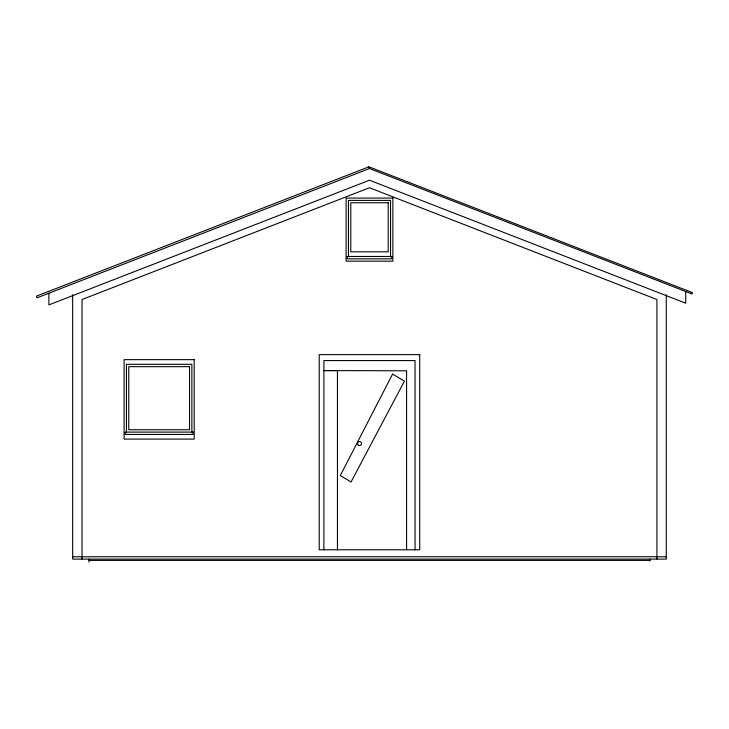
<?xml version="1.0" encoding="UTF-8"?>
<svg xmlns="http://www.w3.org/2000/svg" width="729" height="729" viewBox="0 0 729 729"><rect width="100%" height="100%" fill="white"/><g stroke="black" fill="none" stroke-linecap="round" stroke-linejoin="round"><path stroke-width="1.09" d="M72.681 556.765L666.27 556.765M89.038 560.391L649.913 560.391M685.716 291.518L685.716 303.2L369.475 180.218L48.879 304.895L48.879 293.213M666.27 294.735L666.27 559.107L72.681 559.107L72.681 294.735M656.929 559.107L656.929 299.528L369.475 187.745L82.031 299.528L82.031 559.107M649.913 559.107L649.913 561.057M415.047 549.866L415.047 360.563L323.904 360.563L323.904 549.866M406.572 549.775L406.572 370.788L323.904 370.578L337.454 370.578L337.454 549.775M390.534 256.48L390.534 200.402L348.444 200.402L348.444 256.48M191.864 432.097L191.864 364.318L126.427 364.318L126.427 432.097M89.038 559.107L89.038 562.132M369.913 167.214L369.412 168.508L692.049 293.978L692.55 292.684L369.913 167.214M392.548 374.123L340.306 475.554L351.041 482.006L404.431 381.076L392.548 374.123M368.828 166.868L36.45 296.129L37.097 297.797L369.475 168.536L368.828 166.868M392.876 198.06L346.102 198.06L346.102 261.155L392.876 261.155L392.876 198.06M388.202 202.735L350.777 202.735L350.777 251.815L388.202 251.815L388.202 202.735M391.71 256.48L347.277 256.48L347.277 258.822L391.71 258.822L391.71 256.48M419.722 354.64L319.229 354.64L319.229 549.775L419.722 549.775L419.722 354.64M194.206 359.643L124.094 359.643L124.094 439.104L194.206 439.104L194.206 359.643M189.531 366.66L128.769 366.66L128.769 429.755L189.531 429.755L189.531 366.66M193.03 432.097L125.26 432.097L125.26 434.429L193.03 434.429L193.03 432.097M358.54 445.301A2.005 2.005 0 0 0 361.557 443.56A2.005 2.005 0 0 0 358.54 441.829A2.005 2.005 0 0 0 358.54 445.301"/></g></svg>
